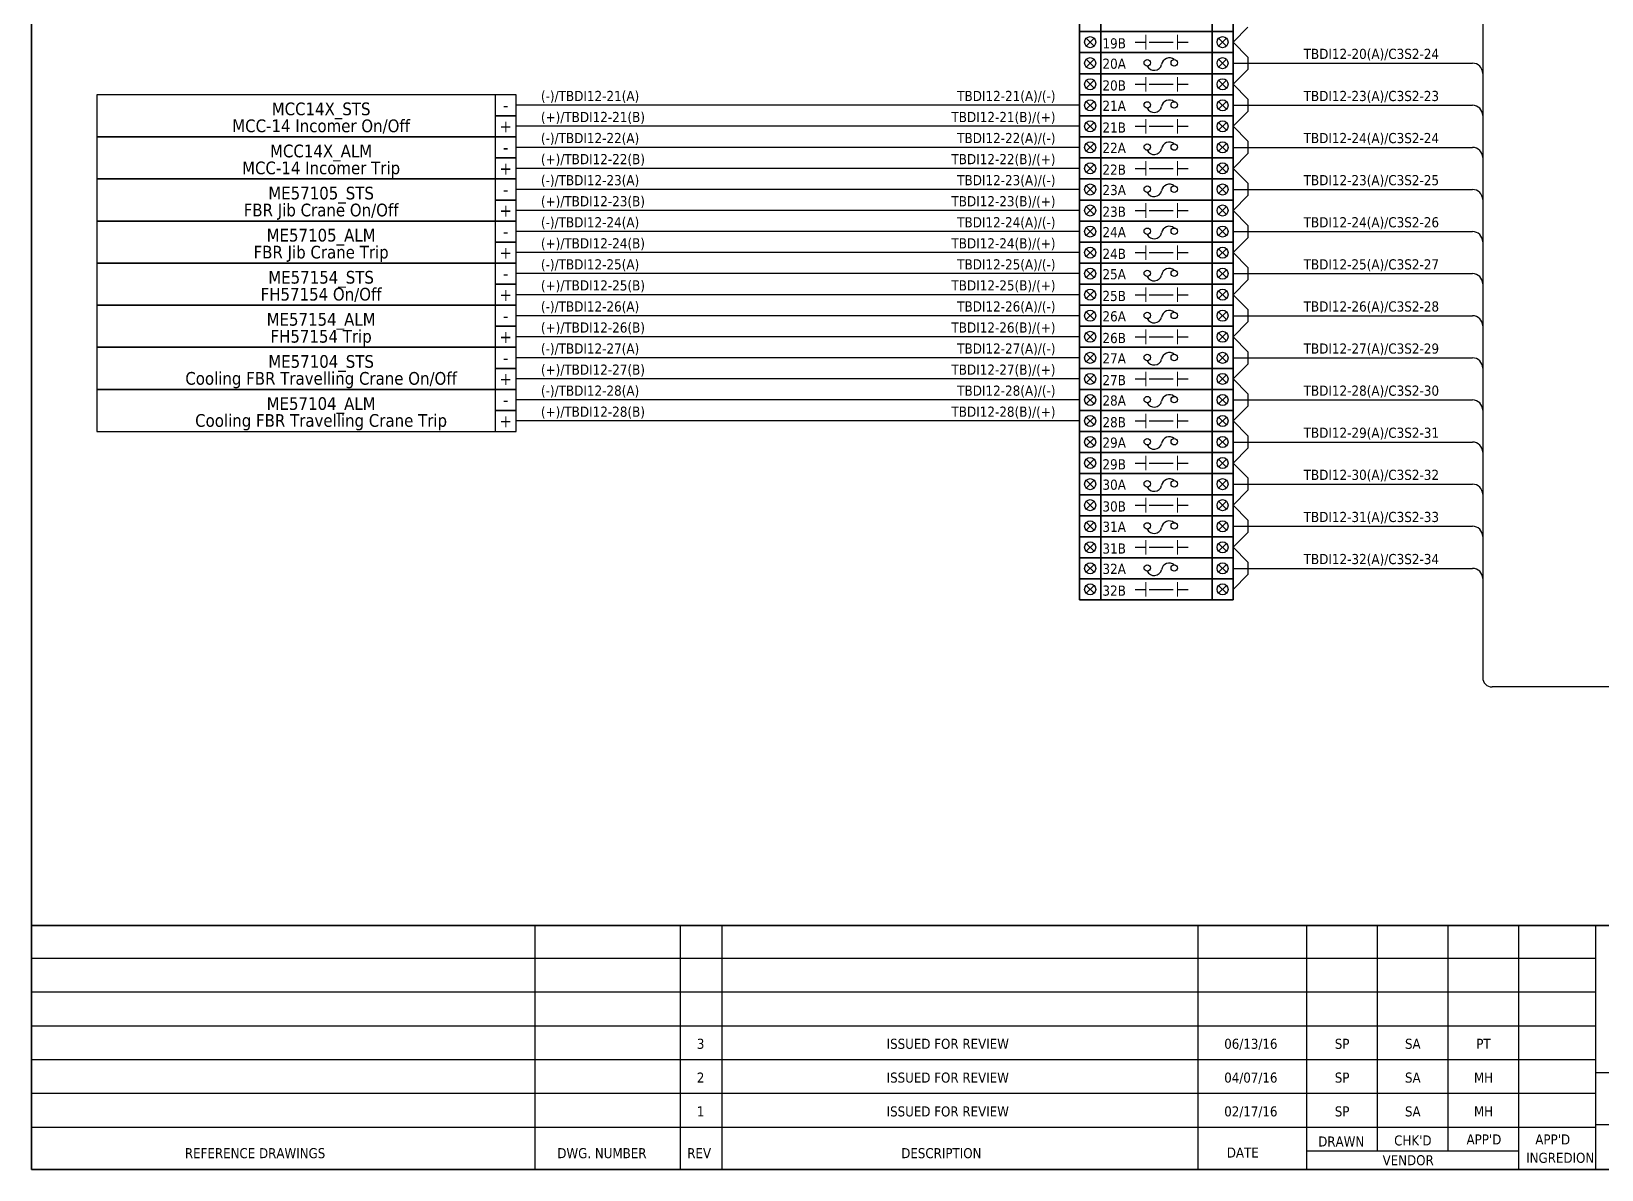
# Model space of a CAD drawing. Header units: millimetres. Extents: x 0 to 1792788, y -13 to 262234.
# Drawn here: x 567521 to 614657, y -13 to 34134 of the extents above; entities that cross this region are included whole.
import ezdxf
from ezdxf.enums import TextEntityAlignment as Align

# ---------------------------------------------------------------- set-up
doc = ezdxf.new("R2010")
doc.units = ezdxf.units.MM
for name, color, linetype, lineweight in [('GT_1', 9, 'Continuous', 25), ('HELPPOINT', 7, 'Continuous', 25), ('MEMBER', 7, 'Continuous', 25), ('power', 7, 'Continuous', 25)]:
    doc.layers.add(name, color=color, linetype=linetype, lineweight=lineweight)
doc.styles.add('Tahoma', font='')
doc.styles.get('Tahoma').set_extended_font_data('Tahoma')

# ---------------------------------------------------------------- blocks, each defined once
blk = doc.blocks.new('TPA')
at = {"layer": 'GT_1', "color": 4, "ltscale": 25.4}
for p, q in [((14309938, 12749437), (14309938, 12757755)), ((14314900, 12749437), (14314900, 12757755)), ((14316319, 12749437), (14316319, 12757755)), ((14332560, 12749437), (14332560, 12757755)), ((14336263, 12749437), (14336263, 12757755)), ((14338674, 12750067), (14338674, 12757755)), ((14341086, 12750068), (14341086, 12757756)), ((14343490, 12749437), (14343490, 12757755)), ((14346116, 12749437), (14346116, 12757755)), ((14346116, 12756634), (14292753, 12756634)), ((14346116, 12755485), (14292753, 12755485)), ((14346116, 12754332), (14292753, 12754332)), ((14346116, 12753180), (14292753, 12753180)), ((14368833, 12752737), (14346116, 12752737)), ((14346116, 12752028), (14292753, 12752028)), ((14346114, 12750875), (14292753, 12750875)), ((14368833, 12750964), (14346116, 12750964)), ((14343490, 12750067), (14336263, 12750067))]:
    blk.add_line(p, q, dxfattribs=at)
at = {"layer": 'HELPPOINT', "color": 4, "lineweight": 35, "ltscale": 25.4}
for p, q in [((14292753, 12749437), (14292753, 12827491)), ((14292753, 12749437), (14292753, 12827491)), ((14405128, 12749437), (14292753, 12749437)), ((14405128, 12749437), (14292753, 12749437))]:
    blk.add_line(p, q, dxfattribs=at)
at = {"layer": 'MEMBER', "color": 4, "lineweight": 35, "ltscale": 25.4}
blk.add_line((14292753, 12757755), (14405128, 12757755), dxfattribs=at)
blk.add_line((14292753, 12757755), (14405128, 12757755), dxfattribs=at)
at = {"layer": 'MEMBER', "color": 4, "style": 'Tahoma'}
for s, height, p in [('3', 343, (14315582, 12753726)), ('ISSUED FOR REVIEW', 342.77, (14324013, 12753726)), ('06/13/16', 342.8, (14334352, 12753726)), ('SP', 342.8, (14337466, 12753726)), ('SA', 342.8, (14339877, 12753726)), ('PT', 342.8, (14342288, 12753726)), ('2', 343, (14315582, 12752574)), ('ISSUED FOR REVIEW', 342.77, (14324013, 12752574)), ('04/07/16', 342.8, (14334352, 12752574)), ('SP', 342.8, (14337466, 12752574)), ('SA', 342.8, (14339877, 12752574)), ('MH', 342.8, (14342288, 12752574)), ('1', 343, (14315582, 12751421)), ('ISSUED FOR REVIEW', 342.77, (14324013, 12751421)), ('02/17/16', 342.8, (14334352, 12751421)), ('SP', 342.8, (14337466, 12751421)), ('SA', 342.8, (14339877, 12751421)), ('MH', 342.8, (14342288, 12751421))]:
    blk.add_text(s, height=height, dxfattribs=at).set_placement(p, align=Align.MIDDLE_CENTER)
for s, height, p in [('DRAWN', 342.8, (14336649, 12750224)), ("CHK'D", 342.8, (14339241, 12750260)), ("APP'D", 342.8, (14341710, 12750294)), ("APP'D", 342.8, (14344056, 12750294)), ('REFERENCE DRAWINGS', 342.77, (14297988, 12749826)), ('DWG. NUMBER', 342.77, (14310694, 12749826)), ('REV', 342.8, (14315126, 12749826)), ('DESCRIPTION', 342.77, (14322425, 12749826)), ('DATE', 342.8, (14333532, 12749847)), ('VENDOR', 342.8, (14338846, 12749586)), ('INGREDION', 342.8, (14343744, 12749668))]:
    blk.add_text(s, height=height, dxfattribs=at).set_placement(p)

msp = doc.modelspace()

# ---------------------------------------------------------------- linework, layer by layer
at = {"color": 4, "ltscale": 25.4}
for p, q in [((611088, 56873), (611088, 14748)), ((603594, 33181), (610783, 33181)), ((598988, 31918), (582071, 31918)), ((603594, 31918), (610783, 31918)), ((598988, 30655), (582071, 30655)), ((603594, 30655), (610783, 30655)), ((598988, 29392), (582071, 29392)), ((603594, 29392), (610783, 29392)), ((598988, 28129), (582071, 28129)), ((603594, 28129), (610783, 28129)), ((598988, 26866), (582071, 26866)), ((603594, 26866), (610783, 26866)), ((598988, 25603), (582071, 25603)), ((603594, 25603), (610783, 25603)), ((598988, 24340), (582071, 24340)), ((603594, 24340), (610783, 24340)), ((598988, 23077), (582071, 23077)), ((603594, 23077), (610783, 23077)), ((603594, 21814), (610783, 21814)), ((603594, 20551), (610783, 20551)), ((603594, 19288), (610783, 19288)), ((603594, 18025), (610783, 18025)), ((660515, 14467), (611369, 14467))]:
    msp.add_line(p, q, dxfattribs=at)
at = {"color": 7, "lineweight": 9, "ltscale": 25.4}
for p, q in [((600973, 33596), (600973, 34029)), ((601927, 33596), (601927, 34029)), ((600973, 32333), (600973, 32766)), ((601927, 32333), (601927, 32766)), ((600973, 31070), (600973, 31503)), ((601927, 31070), (601927, 31503)), ((600973, 29807), (600973, 30240)), ((601927, 29807), (601927, 30240)), ((600973, 28544), (600973, 28977)), ((601927, 28544), (601927, 28977)), ((600973, 27281), (600973, 27714)), ((601927, 27281), (601927, 27714)), ((600973, 26018), (600973, 26451)), ((601927, 26018), (601927, 26451)), ((600973, 24755), (600973, 25188)), ((601927, 24755), (601927, 25188)), ((600973, 23492), (600973, 23925)), ((601927, 23492), (601927, 23925)), ((600973, 22229), (600973, 22662)), ((601927, 22229), (601927, 22662)), ((600973, 20966), (600973, 21399)), ((601927, 20966), (601927, 21399)), ((600973, 19703), (600973, 20136)), ((601927, 19703), (601927, 20136)), ((600973, 18440), (600973, 18873)), ((601927, 18440), (601927, 18873)), ((600973, 17177), (600973, 17610)), ((601927, 17177), (601927, 17610))]:
    msp.add_line(p, q, dxfattribs=at)
at = {"color": 1, "ltscale": 25.4}
for p, q in [((603594, 33812), (604041, 34259)), ((603594, 33812), (604041, 33366)), ((599422, 33298), (599187, 33063)), ((599187, 33298), (599422, 33063)), ((603161, 33298), (603396, 33063)), ((603396, 33298), (603161, 33063)), ((603594, 32549), (604041, 32996)), ((604041, 33366), (604041, 32996)), ((603594, 32549), (604041, 32103)), ((604041, 32103), (604041, 31733)), ((599422, 32035), (599187, 31800)), ((599187, 32035), (599422, 31800)), ((603161, 32035), (603396, 31800)), ((603396, 32035), (603161, 31800)), ((603594, 31287), (604041, 31733)), ((603594, 31287), (604041, 30840)), ((599422, 30773), (599187, 30538)), ((599187, 30773), (599422, 30538)), ((603161, 30773), (603396, 30538)), ((603396, 30773), (603161, 30538)), ((604041, 30840), (604041, 30470)), ((603594, 30024), (604041, 30470)), ((603594, 30024), (604041, 29577)), ((599422, 29510), (599187, 29275)), ((599187, 29510), (599422, 29275)), ((603161, 29510), (603396, 29275)), ((603396, 29510), (603161, 29275)), ((604041, 29577), (604041, 29207)), ((603594, 28761), (604041, 29207)), ((603594, 28761), (604041, 28314)), ((604041, 28314), (604041, 27944)), ((599422, 28247), (599187, 28012)), ((599187, 28247), (599422, 28012)), ((603161, 28247), (603396, 28012)), ((603396, 28247), (603161, 28012)), ((603594, 27498), (604041, 27944)), ((603594, 27498), (604041, 27051)), ((599422, 26984), (599187, 26749)), ((599187, 26984), (599422, 26749)), ((603161, 26984), (603396, 26749)), ((603396, 26984), (603161, 26749)), ((604041, 27051), (604041, 26681)), ((603594, 26235), (604041, 26681)), ((603594, 26235), (604041, 25788)), ((599422, 25721), (599187, 25486)), ((599187, 25721), (599422, 25486)), ((603161, 25721), (603396, 25486)), ((603396, 25721), (603161, 25486)), ((604041, 25788), (604041, 25418)), ((603594, 24972), (604041, 25418)), ((603594, 24972), (604041, 24525)), ((604041, 24525), (604041, 24155)), ((599422, 24458), (599187, 24223)), ((599187, 24458), (599422, 24223)), ((603161, 24458), (603396, 24223)), ((603396, 24458), (603161, 24223)), ((603594, 23709), (604041, 24155)), ((603594, 23709), (604041, 23262)), ((599422, 23195), (599187, 22960)), ((599187, 23195), (599422, 22960)), ((603161, 23195), (603396, 22960)), ((603396, 23195), (603161, 22960)), ((604041, 23262), (604041, 22892)), ((603594, 22446), (604041, 22892)), ((603594, 22446), (604041, 21999)), ((599422, 21932), (599187, 21697)), ((599187, 21932), (599422, 21697)), ((603161, 21932), (603396, 21697)), ((603396, 21932), (603161, 21697)), ((604041, 21999), (604041, 21629)), ((603594, 21183), (604041, 21629)), ((603594, 21183), (604041, 20736)), ((599422, 20669), (599187, 20434)), ((599187, 20669), (599422, 20434)), ((603161, 20669), (603396, 20434)), ((603396, 20669), (603161, 20434)), ((603594, 19920), (604041, 20366)), ((604041, 20736), (604041, 20366)), ((603594, 19920), (604041, 19473)), ((599422, 19406), (599187, 19171)), ((599187, 19406), (599422, 19171)), ((603161, 19406), (603396, 19171)), ((603396, 19406), (603161, 19171)), ((604041, 19473), (604041, 19103)), ((603594, 18657), (604041, 19103)), ((603594, 18657), (604041, 18210)), ((599422, 18143), (599187, 17908)), ((599187, 18143), (599422, 17908)), ((603161, 18143), (603396, 17908)), ((603396, 18143), (603161, 17908)), ((604041, 18210), (604041, 17840)), ((603594, 17394), (604041, 17840))]:
    msp.add_line(p, q, dxfattribs=at)
at = {"color": 7, "ltscale": 25.4}
for p, q in [((599422, 33930), (599187, 33695)), ((599187, 33930), (599422, 33695)), ((600655, 33812), (600973, 33812)), ((601073, 33812), (601799, 33812)), ((601927, 33812), (602245, 33812)), ((603161, 33930), (603396, 33695)), ((603396, 33930), (603161, 33695)), ((599422, 32667), (599187, 32432)), ((599187, 32667), (599422, 32432)), ((600655, 32549), (600973, 32549)), ((601073, 32549), (601799, 32549)), ((601927, 32549), (602245, 32549)), ((603161, 32667), (603396, 32432)), ((603396, 32667), (603161, 32432)), ((598988, 31287), (582071, 31287)), ((599422, 31404), (599187, 31169)), ((599187, 31404), (599422, 31169)), ((600655, 31287), (600973, 31287)), ((601073, 31287), (601799, 31287)), ((601927, 31287), (602245, 31287)), ((603161, 31404), (603396, 31169)), ((603396, 31404), (603161, 31169)), ((598988, 30024), (582071, 30024)), ((599422, 30141), (599187, 29906)), ((599187, 30141), (599422, 29906)), ((600655, 30024), (600973, 30024)), ((601073, 30024), (601799, 30024)), ((601927, 30024), (602245, 30024)), ((603161, 30141), (603396, 29906)), ((603396, 30141), (603161, 29906)), ((598988, 28761), (582071, 28761)), ((599422, 28878), (599187, 28643)), ((599187, 28878), (599422, 28643)), ((600655, 28761), (600973, 28761)), ((601073, 28761), (601799, 28761)), ((601927, 28761), (602245, 28761)), ((603161, 28878), (603396, 28643)), ((603396, 28878), (603161, 28643)), ((598988, 27498), (582071, 27498)), ((599422, 27615), (599187, 27380)), ((599187, 27615), (599422, 27380)), ((600655, 27498), (600973, 27498)), ((601073, 27498), (601799, 27498)), ((601927, 27498), (602245, 27498)), ((603161, 27615), (603396, 27380)), ((603396, 27615), (603161, 27380)), ((598988, 26235), (582071, 26235)), ((599422, 26352), (599187, 26117)), ((599187, 26352), (599422, 26117)), ((600655, 26235), (600973, 26235)), ((601073, 26235), (601799, 26235)), ((601927, 26235), (602245, 26235)), ((603161, 26352), (603396, 26117)), ((603396, 26352), (603161, 26117)), ((599422, 25089), (599187, 24854)), ((599187, 25089), (599422, 24854)), ((603161, 25089), (603396, 24854)), ((603396, 25089), (603161, 24854)), ((598988, 24972), (582071, 24972)), ((600655, 24972), (600973, 24972)), ((601073, 24972), (601799, 24972)), ((601927, 24972), (602245, 24972)), ((598988, 23709), (582071, 23709)), ((599422, 23826), (599187, 23591)), ((599187, 23826), (599422, 23591)), ((600655, 23709), (600973, 23709)), ((601073, 23709), (601799, 23709)), ((601927, 23709), (602245, 23709)), ((603161, 23826), (603396, 23591)), ((603396, 23826), (603161, 23591)), ((598988, 22446), (582071, 22446)), ((599422, 22563), (599187, 22328)), ((599187, 22563), (599422, 22328)), ((600655, 22446), (600973, 22446)), ((601073, 22446), (601799, 22446)), ((601927, 22446), (602245, 22446)), ((603161, 22563), (603396, 22328)), ((603396, 22563), (603161, 22328)), ((599422, 21300), (599187, 21065)), ((599187, 21300), (599422, 21065)), ((603161, 21300), (603396, 21065)), ((603396, 21300), (603161, 21065)), ((600655, 21183), (600973, 21183)), ((601073, 21183), (601799, 21183)), ((601927, 21183), (602245, 21183)), ((599422, 20037), (599187, 19802)), ((599187, 20037), (599422, 19802)), ((600655, 19920), (600973, 19920)), ((601073, 19920), (601799, 19920)), ((601927, 19920), (602245, 19920)), ((603161, 20037), (603396, 19802)), ((603396, 20037), (603161, 19802)), ((599422, 18774), (599187, 18539)), ((599187, 18774), (599422, 18539)), ((600655, 18657), (600973, 18657)), ((601073, 18657), (601799, 18657)), ((601927, 18657), (602245, 18657)), ((603161, 18774), (603396, 18539)), ((603396, 18774), (603161, 18539)), ((599422, 17511), (599187, 17276)), ((599187, 17511), (599422, 17276)), ((603161, 17511), (603396, 17276)), ((603396, 17511), (603161, 17276)), ((600655, 17394), (600973, 17394)), ((601073, 17394), (601799, 17394)), ((601927, 17394), (602245, 17394))]:
    msp.add_line(p, q, dxfattribs=at)
at = {"color": 1, "ltscale": 25.4}
for points in [[(598988, 34128), (599620, 34128), (599620, 34760), (598988, 34760)], [(599620, 34128), (602963, 34128), (602963, 34760), (599620, 34760)], [(602963, 34128), (603594, 34128), (603594, 34760), (602963, 34760)], [(598988, 32865), (599620, 32865), (599620, 33497), (598988, 33497)], [(599620, 32865), (602963, 32865), (602963, 33497), (599620, 33497)], [(602963, 32865), (603594, 32865), (603594, 33497), (602963, 33497)], [(598988, 31602), (599620, 31602), (599620, 32234), (598988, 32234)], [(599620, 31602), (602963, 31602), (602963, 32234), (599620, 32234)], [(602963, 31602), (603594, 31602), (603594, 32234), (602963, 32234)], [(598988, 30339), (599620, 30339), (599620, 30971), (598988, 30971)], [(599620, 30339), (602963, 30339), (602963, 30971), (599620, 30971)], [(602963, 30339), (603594, 30339), (603594, 30971), (602963, 30971)], [(598988, 29076), (599620, 29076), (599620, 29708), (598988, 29708)], [(599620, 29076), (602963, 29076), (602963, 29708), (599620, 29708)], [(602963, 29076), (603594, 29076), (603594, 29708), (602963, 29708)], [(598988, 27813), (599620, 27813), (599620, 28445), (598988, 28445)], [(599620, 27813), (602963, 27813), (602963, 28445), (599620, 28445)], [(602963, 27813), (603594, 27813), (603594, 28445), (602963, 28445)], [(598988, 26550), (599620, 26550), (599620, 27182), (598988, 27182)], [(599620, 26550), (602963, 26550), (602963, 27182), (599620, 27182)], [(602963, 26550), (603594, 26550), (603594, 27182), (602963, 27182)], [(598988, 25287), (599620, 25287), (599620, 25919), (598988, 25919)], [(599620, 25287), (602963, 25287), (602963, 25919), (599620, 25919)], [(602963, 25287), (603594, 25287), (603594, 25919), (602963, 25919)], [(598988, 24024), (599620, 24024), (599620, 24656), (598988, 24656)], [(599620, 24024), (602963, 24024), (602963, 24656), (599620, 24656)], [(602963, 24024), (603594, 24024), (603594, 24656), (602963, 24656)], [(598988, 22761), (599620, 22761), (599620, 23393), (598988, 23393)], [(599620, 22761), (602963, 22761), (602963, 23393), (599620, 23393)], [(602963, 22761), (603594, 22761), (603594, 23393), (602963, 23393)], [(598988, 21498), (599620, 21498), (599620, 22130), (598988, 22130)], [(599620, 21498), (602963, 21498), (602963, 22130), (599620, 22130)], [(602963, 21498), (603594, 21498), (603594, 22130), (602963, 22130)], [(598988, 20235), (599620, 20235), (599620, 20867), (598988, 20867)], [(599620, 20235), (602963, 20235), (602963, 20867), (599620, 20867)], [(602963, 20235), (603594, 20235), (603594, 20867), (602963, 20867)], [(598988, 18972), (599620, 18972), (599620, 19604), (598988, 19604)], [(599620, 18972), (602963, 18972), (602963, 19604), (599620, 19604)], [(602963, 18972), (603594, 18972), (603594, 19604), (602963, 19604)], [(598988, 17709), (599620, 17709), (599620, 18341), (598988, 18341)], [(599620, 17709), (602963, 17709), (602963, 18341), (599620, 18341)], [(602963, 17709), (603594, 17709), (603594, 18341), (602963, 18341)]]:
    msp.add_lwpolyline(points, close=True, dxfattribs=at)
at = {"color": 7, "lineweight": 30, "ltscale": 25.4}
for points in [[(598988, 34760), (603594, 34760), (603594, 33497), (598988, 33497), (598988, 34760)], [(598988, 33497), (603594, 33497), (603594, 32234), (598988, 32234), (598988, 33497)], [(598988, 32234), (603594, 32234), (603594, 30971), (598988, 30971), (598988, 32234)], [(598988, 30971), (603594, 30971), (603594, 29708), (598988, 29708), (598988, 30971)], [(598988, 29708), (603594, 29708), (603594, 28445), (598988, 28445), (598988, 29708)], [(598988, 28445), (603594, 28445), (603594, 27182), (598988, 27182), (598988, 28445)], [(598988, 27182), (603594, 27182), (603594, 25919), (598988, 25919), (598988, 27182)], [(598988, 25919), (603594, 25919), (603594, 24656), (598988, 24656), (598988, 25919)], [(598988, 24656), (603594, 24656), (603594, 23393), (598988, 23393), (598988, 24656)], [(598988, 23393), (603594, 23393), (603594, 22130), (598988, 22130), (598988, 23393)], [(598988, 22130), (603594, 22130), (603594, 20867), (598988, 20867), (598988, 22130)], [(598988, 20867), (603594, 20867), (603594, 19604), (598988, 19604), (598988, 20867)], [(598988, 19604), (603594, 19604), (603594, 18341), (598988, 18341), (598988, 19604)], [(598988, 18341), (603594, 18341), (603594, 17078), (598988, 17078), (598988, 18341)]]:
    msp.add_lwpolyline(points, dxfattribs=at)
at = {"color": 7, "ltscale": 25.4}
for points in [[(598988, 33497), (599620, 33497), (599620, 34128), (598988, 34128)], [(599620, 33497), (602963, 33497), (602963, 34128), (599620, 34128)], [(602963, 33497), (603594, 33497), (603594, 34128), (602963, 34128)], [(598988, 32234), (599620, 32234), (599620, 32865), (598988, 32865)], [(599620, 32234), (602963, 32234), (602963, 32865), (599620, 32865)], [(602963, 32234), (603594, 32234), (603594, 32865), (602963, 32865)], [(581440, 31602), (582071, 31602), (582071, 32234), (581440, 32234)], [(581440, 30971), (582071, 30971), (582071, 31602), (581440, 31602)], [(598988, 30971), (599620, 30971), (599620, 31602), (598988, 31602)], [(599620, 30971), (602963, 30971), (602963, 31602), (599620, 31602)], [(602963, 30971), (603594, 30971), (603594, 31602), (602963, 31602)], [(581440, 30339), (582071, 30339), (582071, 30971), (581440, 30971)], [(581440, 29708), (582071, 29708), (582071, 30339), (581440, 30339)], [(598988, 29708), (599620, 29708), (599620, 30339), (598988, 30339)], [(599620, 29708), (602963, 29708), (602963, 30339), (599620, 30339)], [(602963, 29708), (603594, 29708), (603594, 30339), (602963, 30339)], [(581440, 29076), (582071, 29076), (582071, 29708), (581440, 29708)], [(581440, 28445), (582071, 28445), (582071, 29076), (581440, 29076)], [(598988, 28445), (599620, 28445), (599620, 29076), (598988, 29076)], [(599620, 28445), (602963, 28445), (602963, 29076), (599620, 29076)], [(602963, 28445), (603594, 28445), (603594, 29076), (602963, 29076)], [(581440, 27813), (582071, 27813), (582071, 28445), (581440, 28445)], [(581440, 27182), (582071, 27182), (582071, 27813), (581440, 27813)], [(598988, 27182), (599620, 27182), (599620, 27813), (598988, 27813)], [(599620, 27182), (602963, 27182), (602963, 27813), (599620, 27813)], [(602963, 27182), (603594, 27182), (603594, 27813), (602963, 27813)], [(581440, 26550), (582071, 26550), (582071, 27182), (581440, 27182)], [(581440, 25919), (582071, 25919), (582071, 26550), (581440, 26550)], [(598988, 25919), (599620, 25919), (599620, 26550), (598988, 26550)], [(599620, 25919), (602963, 25919), (602963, 26550), (599620, 26550)], [(602963, 25919), (603594, 25919), (603594, 26550), (602963, 26550)], [(581440, 25287), (582071, 25287), (582071, 25919), (581440, 25919)], [(581440, 24656), (582071, 24656), (582071, 25287), (581440, 25287)], [(598988, 24656), (599620, 24656), (599620, 25287), (598988, 25287)], [(599620, 24656), (602963, 24656), (602963, 25287), (599620, 25287)], [(602963, 24656), (603594, 24656), (603594, 25287), (602963, 25287)], [(581440, 24024), (582071, 24024), (582071, 24656), (581440, 24656)], [(581440, 23393), (582071, 23393), (582071, 24024), (581440, 24024)], [(598988, 23393), (599620, 23393), (599620, 24024), (598988, 24024)], [(599620, 23393), (602963, 23393), (602963, 24024), (599620, 24024)], [(602963, 23393), (603594, 23393), (603594, 24024), (602963, 24024)], [(581440, 22761), (582071, 22761), (582071, 23393), (581440, 23393)], [(581440, 22130), (582071, 22130), (582071, 22761), (581440, 22761)], [(598988, 22130), (599620, 22130), (599620, 22761), (598988, 22761)], [(599620, 22130), (602963, 22130), (602963, 22761), (599620, 22761)], [(602963, 22130), (603594, 22130), (603594, 22761), (602963, 22761)], [(598988, 20867), (599620, 20867), (599620, 21498), (598988, 21498)], [(599620, 20867), (602963, 20867), (602963, 21498), (599620, 21498)], [(602963, 20867), (603594, 20867), (603594, 21498), (602963, 21498)], [(598988, 19604), (599620, 19604), (599620, 20235), (598988, 20235)], [(599620, 19604), (602963, 19604), (602963, 20235), (599620, 20235)], [(602963, 19604), (603594, 19604), (603594, 20235), (602963, 20235)], [(598988, 18341), (599620, 18341), (599620, 18972), (598988, 18972)], [(599620, 18341), (602963, 18341), (602963, 18972), (599620, 18972)], [(602963, 18341), (603594, 18341), (603594, 18972), (602963, 18972)], [(598988, 17078), (599620, 17078), (599620, 17709), (598988, 17709)], [(599620, 17078), (602963, 17078), (602963, 17709), (599620, 17709)], [(602963, 17078), (603594, 17078), (603594, 17709), (602963, 17709)]]:
    msp.add_lwpolyline(points, close=True, dxfattribs=at)
at = {"color": 2, "ltscale": 25.4}
for points in [[(569490, 30971), (582071, 30971), (582071, 32234), (569490, 32234)], [(569490, 29708), (582071, 29708), (582071, 30971), (569490, 30971)], [(569490, 28445), (582071, 28445), (582071, 29708), (569490, 29708)], [(569490, 27182), (582071, 27182), (582071, 28445), (569490, 28445)], [(569490, 25919), (582071, 25919), (582071, 27182), (569490, 27182)], [(569490, 24656), (582071, 24656), (582071, 25919), (569490, 25919)], [(569490, 23393), (582071, 23393), (582071, 24656), (569490, 24656)], [(569490, 22130), (582071, 22130), (582071, 23393), (569490, 23393)]]:
    msp.add_lwpolyline(points, close=True, dxfattribs=at)
at = {"color": 7, "ltscale": 25.4}
for centre in [(599304, 33812), (603278, 33812), (599304, 32549), (603278, 32549), (599304, 31287), (603278, 31287), (599304, 30024), (603278, 30024), (599304, 28761), (603278, 28761), (599304, 27498), (603278, 27498), (599304, 26235), (603278, 26235), (599304, 24972), (603278, 24972), (599304, 23709), (603278, 23709), (599304, 22446), (603278, 22446), (599304, 21183), (603278, 21183), (599304, 19920), (603278, 19920), (599304, 18657), (603278, 18657), (599304, 17394), (603278, 17394)]:
    msp.add_circle(centre, 166, dxfattribs=at)
at = {"color": 1, "ltscale": 25.4}
for centre in [(599304, 33181), (603278, 33181), (599304, 31918), (603278, 31918), (599304, 30655), (603278, 30655), (599304, 29392), (603278, 29392), (599304, 28129), (603278, 28129), (599304, 26866), (603278, 26866), (599304, 25603), (603278, 25603), (599304, 24340), (603278, 24340), (599304, 23077), (603278, 23077), (599304, 21814), (603278, 21814), (599304, 20551), (603278, 20551), (599304, 19288), (603278, 19288), (599304, 18025), (603278, 18025)]:
    msp.add_circle(centre, 166, dxfattribs=at)
at = {"color": 4, "ltscale": 25.4}
for centre, radius, start, end in [((610783, 32876), 305, 0, 90), ((610783, 31613), 305, 0, 90), ((610783, 30350), 305, 0, 90), ((610783, 29087), 305, 0, 90), ((610783, 27824), 305, 0, 90), ((610783, 26561), 305, 0, 90), ((610783, 25298), 305, 0, 90), ((610783, 24035), 305, 0, 90), ((610783, 22772), 305, 0, 90), ((610783, 21509), 305, 0, 90), ((610783, 20246), 305, 0, 90), ((610783, 18983), 305, 0, 90), ((610783, 17720), 305, 0, 90), ((611369, 14748), 281, 180.0002, 270), ((611369, 14748), 281, 180, 270)]:
    msp.add_arc(centre, radius, start, end, dxfattribs=at)
at = {"layer": 'power', "color": 1, "ltscale": 25.4}
for centre in [(601019, 33191), (601829, 33191), (601019, 31928), (601829, 31928), (601019, 30665), (601829, 30665), (601019, 29402), (601829, 29402), (601019, 28139), (601829, 28139), (601019, 26876), (601829, 26876), (601019, 25613), (601829, 25613), (601019, 24350), (601829, 24350), (601019, 23087), (601829, 23087), (601019, 21824), (601829, 21824), (601019, 20561), (601829, 20561), (601019, 19298), (601829, 19298), (601019, 18035), (601829, 18035)]:
    msp.add_circle(centre, 96.7, dxfattribs=at)
for centre, radius, start, end in [((601226, 33196), 230, 206.1634, 346.0383), ((601682, 33105), 235, 51.1309, 171.3254), ((601682, 31842), 235, 51.1309, 171.3254), ((601226, 31933), 230, 206.1634, 346.0383), ((601682, 30579), 235, 51.1309, 171.3254), ((601226, 30670), 230, 206.1634, 346.0383), ((601226, 29407), 230, 206.1634, 346.0383), ((601682, 29316), 235, 51.1309, 171.3254), ((601682, 28053), 235, 51.1309, 171.3254), ((601226, 28144), 230, 206.1634, 346.0383), ((601682, 26790), 235, 51.1309, 171.3254), ((601226, 26881), 230, 206.1634, 346.0383), ((601226, 25618), 230, 206.1634, 346.0383), ((601682, 25527), 235, 51.1309, 171.3254), ((601226, 24355), 230, 206.1634, 346.0383), ((601682, 24264), 235, 51.1309, 171.3254), ((601682, 23001), 235, 51.1309, 171.3254), ((601226, 23092), 230, 206.1634, 346.0383), ((601226, 21829), 230, 206.1634, 346.0383), ((601682, 21738), 235, 51.1309, 171.3254), ((601226, 20566), 230, 206.1634, 346.0383), ((601682, 20475), 235, 51.1309, 171.3254), ((601682, 19212), 235, 51.1309, 171.3254), ((601226, 19303), 230, 206.1634, 346.0383), ((601226, 18040), 230, 206.1634, 346.0383), ((601682, 17949), 235, 51.1309, 171.3254)]:
    msp.add_arc(centre, radius, start, end, dxfattribs=at)

# ---------------------------------------------------------------- block references
at = {"xscale": 0.8800000000046566, "yscale": 0.8800000000046566, "zscale": 0.8800000000046566}
msp.add_blockref('TPA', (-12010102, -11219518), dxfattribs=at)

# ---------------------------------------------------------------- texts
at = {"color": 4, "style": 'Tahoma'}
for s, p in [('TBDI12-20(A)/C3S2-24', (605712, 33308)), ('(-)/TBDI12-21(A)', (582816, 32045)), ('TBDI12-23(A)/C3S2-23', (605712, 32045)), ('(-)/TBDI12-22(A)', (582816, 30782)), ('TBDI12-24(A)/C3S2-24', (605712, 30782)), ('(-)/TBDI12-23(A)', (582816, 29519)), ('TBDI12-23(A)/C3S2-25', (605712, 29519)), ('(-)/TBDI12-24(A)', (582816, 28256)), ('TBDI12-24(A)/C3S2-26', (605712, 28256)), ('(-)/TBDI12-25(A)', (582816, 26993)), ('TBDI12-25(A)/C3S2-27', (605712, 26993)), ('(-)/TBDI12-26(A)', (582816, 25730)), ('TBDI12-26(A)/C3S2-28', (605712, 25730)), ('(-)/TBDI12-27(A)', (582816, 24467)), ('TBDI12-27(A)/C3S2-29', (605712, 24467)), ('(-)/TBDI12-28(A)', (582816, 23204)), ('TBDI12-28(A)/C3S2-30', (605712, 23204)), ('TBDI12-29(A)/C3S2-31', (605712, 21941)), ('TBDI12-30(A)/C3S2-32', (605712, 20678)), ('TBDI12-31(A)/C3S2-33', (605712, 19415)), ('TBDI12-32(A)/C3S2-34', (605712, 18152))]:
    msp.add_text(s, height=304.8, dxfattribs=at).set_placement(p)
for s, p in [('TBDI12-21(A)/(-)', (598264, 32045)), ('TBDI12-22(A)/(-)', (598264, 30782)), ('TBDI12-23(A)/(-)', (598264, 29519)), ('TBDI12-24(A)/(-)', (598264, 28256)), ('TBDI12-25(A)/(-)', (598264, 26993)), ('TBDI12-26(A)/(-)', (598264, 25730)), ('TBDI12-27(A)/(-)', (598264, 24467)), ('TBDI12-28(A)/(-)', (598264, 23204))]:
    msp.add_text(s, height=304.8, dxfattribs=at).set_placement(p, align=Align.RIGHT)
for s, p in [('MCC14X_STS ', (576289, 31810)), ('MCC-14 Incomer On/Off ', (576289, 31302)), ('MCC14X_ALM ', (576289, 30547)), ('MCC-14 Incomer Trip ', (576289, 30039)), ('ME57105_STS ', (576289, 29284)), ('FBR Jib Crane On/Off ', (576289, 28776)), ('ME57105_ALM ', (576289, 28021)), ('FBR Jib Crane Trip ', (576289, 27513)), ('ME57154_STS ', (576289, 26758)), ('FH57154 On/Off ', (576289, 26250)), ('ME57154_ALM ', (576289, 25495)), ('FH57154 Trip ', (576289, 24987)), ('ME57104_STS ', (576289, 24233)), ('Cooling FBR Travelling Crane On/Off ', (576289, 23725)), ('ME57104_ALM ', (576289, 22970)), ('Cooling FBR Travelling Crane Trip ', (576289, 22462))]:
    msp.add_text(s, height=381, dxfattribs=at).set_placement(p, align=Align.MIDDLE_CENTER)
at = {"color": 7, "style": 'Tahoma'}
for s, p in [('(+)/TBDI12-21(B)', (582816, 31413)), ('(+)/TBDI12-22(B)', (582816, 30150)), ('(+)/TBDI12-23(B)', (582816, 28887)), ('(+)/TBDI12-24(B)', (582816, 27624)), ('(+)/TBDI12-25(B)', (582816, 26361)), ('(+)/TBDI12-26(B)', (582816, 25098)), ('(+)/TBDI12-27(B)', (582816, 23835)), ('(+)/TBDI12-28(B)', (582816, 22572))]:
    msp.add_text(s, height=304.8, dxfattribs=at).set_placement(p)
for s, p in [('TBDI12-21(B)/(+)', (598264, 31413)), ('TBDI12-22(B)/(+)', (598264, 30150)), ('TBDI12-23(B)/(+)', (598264, 28887)), ('TBDI12-24(B)/(+)', (598264, 27624)), ('TBDI12-25(B)/(+)', (598264, 26361)), ('TBDI12-26(B)/(+)', (598264, 25098)), ('TBDI12-27(B)/(+)', (598264, 23835)), ('TBDI12-28(B)/(+)', (598264, 22572))]:
    msp.add_text(s, height=304.8, dxfattribs=at).set_placement(p, align=Align.RIGHT)
at = {"layer": 'power', "color": 7, "style": 'Tahoma'}
for s, height, p in [('19B', 305.3, (600025, 33776)), ('20A', 305.3, (600025, 33165)), ('20B', 305.3, (600025, 32513)), ('21A', 305.3, (600025, 31902)), ('-', 381, (581762, 31922)), ('+', 381, (581762, 31292)), ('21B', 305.3, (600025, 31250)), ('22A', 305.3, (600025, 30639)), ('-', 381, (581762, 30659)), ('+', 381, (581762, 30029)), ('22B', 305.3, (600025, 29987)), ('-', 381, (581762, 29396)), ('23A', 305.3, (600025, 29376)), ('+', 381, (581762, 28766)), ('23B', 305.3, (600025, 28724)), ('-', 381, (581762, 28133)), ('24A', 305.3, (600025, 28113)), ('+', 381, (581762, 27503)), ('24B', 305.3, (600025, 27461)), ('25A', 305.3, (600025, 26850)), ('-', 381, (581762, 26870)), ('+', 381, (581762, 26240)), ('25B', 305.3, (600025, 26198)), ('-', 381, (581762, 25607)), ('26A', 305.3, (600025, 25587)), ('+', 381, (581762, 24977)), ('26B', 305.3, (600025, 24935)), ('-', 381, (581762, 24344)), ('27A', 305.3, (600025, 24324)), ('+', 381, (581762, 23714)), ('27B', 305.3, (600025, 23672)), ('28A', 305.3, (600025, 23061)), ('-', 381, (581762, 23081)), ('+', 381, (581762, 22451)), ('28B', 305.3, (600025, 22409)), ('29A', 305.3, (600025, 21798)), ('29B', 305.3, (600025, 21146)), ('30A', 305.3, (600025, 20535)), ('30B', 305.3, (600025, 19883)), ('31A', 305.3, (600025, 19273)), ('31B', 305.3, (600025, 18620)), ('32A', 305.3, (600025, 18010)), ('32B', 305.3, (600025, 17357))]:
    msp.add_text(s, height=height, dxfattribs=at).set_placement(p, align=Align.MIDDLE_CENTER)

doc.saveas('drawing.dxf')
